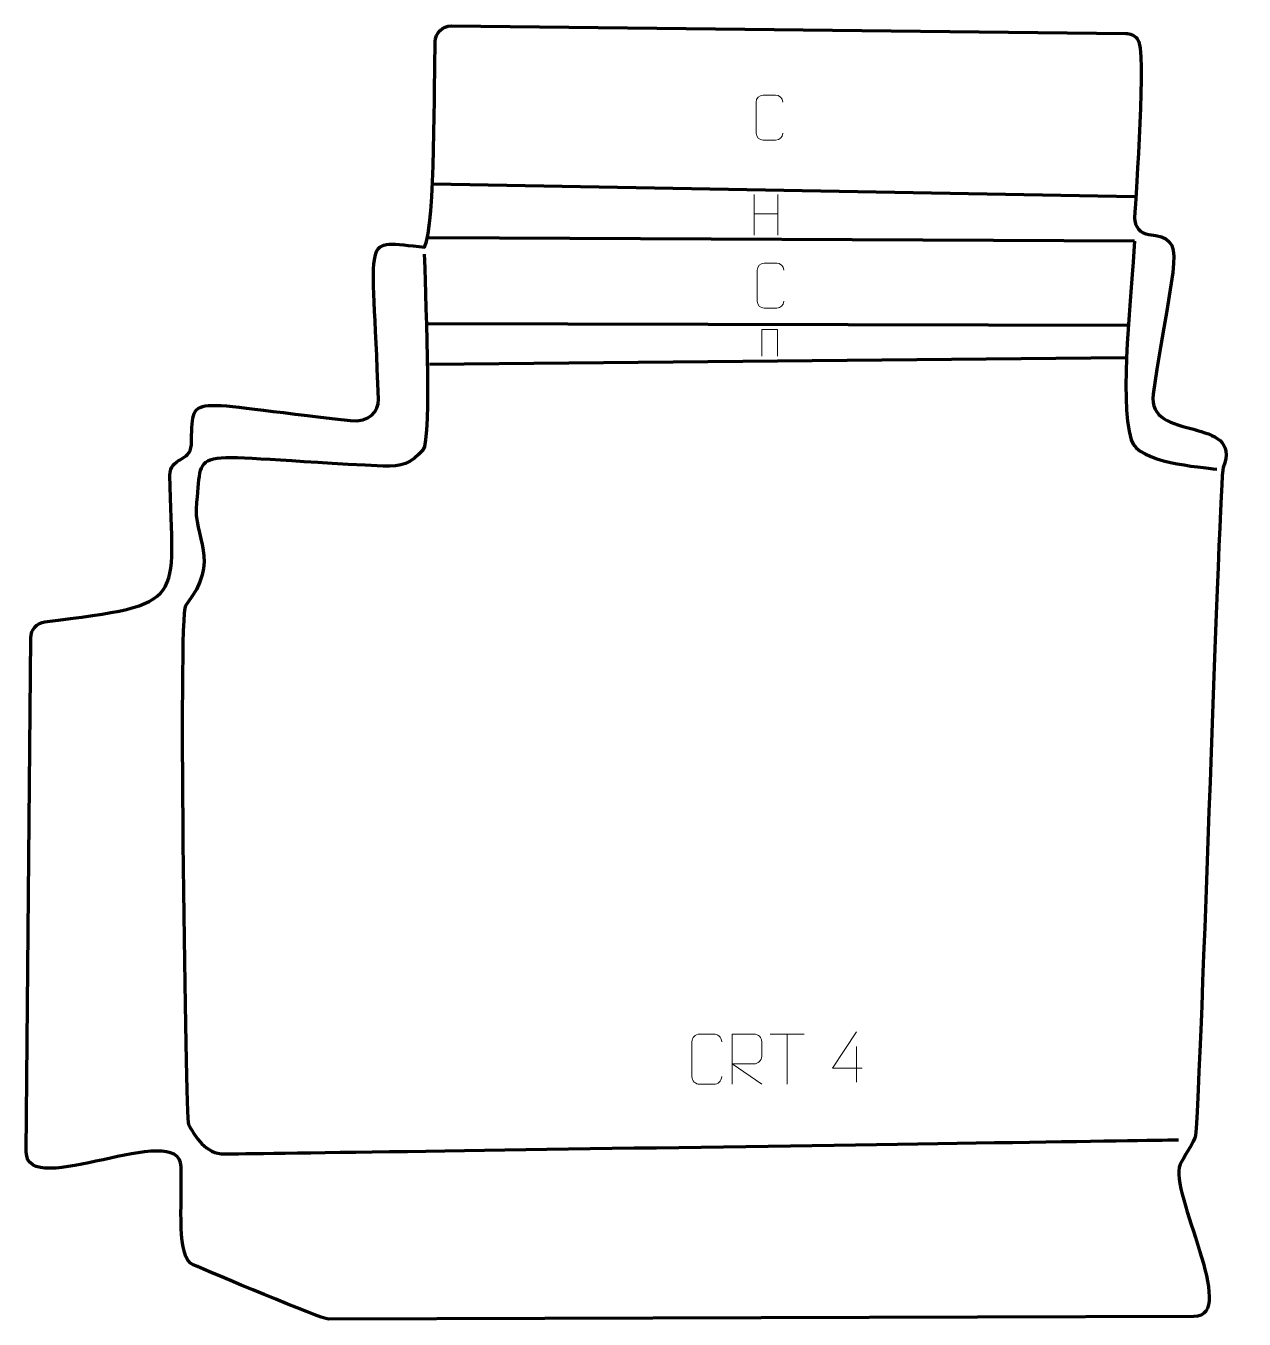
# Model space of a CAD drawing. Header units: millimetres. Extents: x 1080 to 1687, y 196 to 839.
import ezdxf

# ---------------------------------------------------------------- set-up
doc = ezdxf.new("R2010")
doc.units = ezdxf.units.MM
doc.header["$MEASUREMENT"] = 0
doc.layers.add('layer 2', color=7, linetype='Continuous')

msp = doc.modelspace()

# ---------------------------------------------------------------- linework, layer by layer
at = {"layer": 'layer 2', "color": 242, "lineweight": 158}
msp.add_open_spline([(1632.042, 743.6917), (1632.5451, 755.6125), (1638.2148, 827.8523), (1633.3762, 832.9563), (1633.3762, 832.9563), (1631.8306, 834.5866), (1629.9064, 835.4268), (1627.66, 835.4519), (1627.66, 835.4519), (1627.66, 835.4519), (1292.0816, 839.211), (1292.0816, 839.211), (1292.0816, 839.211), (1287.7272, 839.2597), (1284.1243, 835.8007), (1283.9955, 831.4481), (1283.9955, 831.4481), (1283.4768, 813.9143), (1284.1444, 739.9976), (1278.7237, 729.1208), (1278.7237, 729.1208), (1246.2582, 732.1425), (1253.053, 738.991), (1255.7116, 653.4807), (1255.7116, 653.4807), (1255.9014, 647.3761), (1251.4967, 641.7715), (1241.5987, 642.8514), (1241.5987, 642.8514), (1157.9639, 651.9763), (1163.7391, 657.5599), (1162.6404, 630.7955), (1162.6404, 630.7955), (1162.2821, 622.0683), (1151.8594, 624.6333), (1152.0169, 615.6198), (1152.0169, 615.6198), (1153.1327, 551.766), (1162.4825, 551.6671), (1089.8002, 542.6405), (1089.8002, 542.6405), (1085.7963, 542.1433), (1082.8224, 538.8071), (1082.7865, 534.7726), (1082.7865, 534.7726), (1082.7865, 534.7726), (1080.5122, 278.8349), (1080.5122, 278.8349), (1080.5122, 278.8349), (1080.2948, 254.3708), (1156.9989, 295.4522), (1157.5972, 271.4668), (1157.5972, 271.4668), (1158.0792, 252.1368), (1155.1758, 226.0536), (1163.5972, 222.599), (1163.5972, 222.599), (1171.7495, 219.2549), (1227.2488, 195.6293), (1230.9156, 195.6406), (1230.9156, 195.6406), (1230.9156, 195.6406), (1661.5294, 196.9648), (1661.5294, 196.9648), (1661.5294, 196.9648), (1684.077, 197.0342), (1648.8908, 258.9914), (1654.706, 272.5292), (1654.706, 272.5292), (1655.9134, 275.3402), (1662.1118, 284.4834), (1662.3449, 287.0493), (1662.3449, 287.0493), (1665.1486, 317.8946), (1674.1967, 614.672), (1676.1002, 619.4579), (1676.1002, 619.4579), (1686.5373, 645.6996), (1637.8531, 631.7293), (1641.3303, 655.9712), (1641.3303, 655.9712), (1651.3475, 725.8074), (1659.0836, 733.0581), (1639.1001, 735.4092), (1639.1001, 735.4092), (1634.9329, 735.8995), (1631.8651, 739.4994), (1632.042, 743.6917)], degree=3, knots=[0, 0, 0, 0, 0.04347826, 0.04347826, 0.04347826, 0.04347826, 0.08695652, 0.08695652, 0.08695652, 0.08695652, 0.13043478, 0.13043478, 0.13043478, 0.13043478, 0.17391304, 0.17391304, 0.17391304, 0.17391304, 0.2173913, 0.2173913, 0.2173913, 0.2173913, 0.26086957, 0.26086957, 0.26086957, 0.26086957, 0.30434783, 0.30434783, 0.30434783, 0.30434783, 0.34782609, 0.34782609, 0.34782609, 0.34782609, 0.39130435, 0.39130435, 0.39130435, 0.39130435, 0.43478261, 0.43478261, 0.43478261, 0.43478261, 0.47826087, 0.47826087, 0.47826087, 0.47826087, 0.52173913, 0.52173913, 0.52173913, 0.52173913, 0.56521739, 0.56521739, 0.56521739, 0.56521739, 0.60869565, 0.60869565, 0.60869565, 0.60869565, 0.65217391, 0.65217391, 0.65217391, 0.65217391, 0.69565217, 0.69565217, 0.69565217, 0.69565217, 0.73913043, 0.73913043, 0.73913043, 0.73913043, 0.7826087, 0.7826087, 0.7826087, 0.7826087, 0.82608696, 0.82608696, 0.82608696, 0.82608696, 0.86956522, 0.86956522, 0.86956522, 0.86956522, 0.91304348, 0.91304348, 0.91304348, 0.91304348, 1, 1, 1, 1], dxfattribs=at)
at = {"layer": 'layer 2', "color": 250, "lineweight": 9}
for points, knots in [([(1456.9634, 785.8287), (1456.8382, 783.7477), (1455.336, 782.4225), (1453.4123, 782.4128), (1453.4123, 782.4128), (1451.3237, 782.4131), (1449.2351, 782.4131), (1447.1468, 782.4128), (1447.1468, 782.4128), (1445.4226, 782.3184), (1443.6562, 784.0063), (1443.6662, 785.8131), (1443.6662, 785.8131), (1443.6666, 790.9813), (1443.6666, 796.149), (1443.6662, 801.3164), (1443.6662, 801.3164), (1443.67, 803.2315), (1445.2345, 804.7714), (1447.1624, 804.7593), (1447.1624, 804.7593), (1449.2454, 804.7593), (1451.3289, 804.7593), (1453.4123, 804.7593), (1453.4123, 804.7593), (1455.1558, 804.7911), (1456.9395, 803.4552), (1456.9634, 801.2718)], [0, 0, 0, 0, 0.125, 0.125, 0.125, 0.125, 0.25, 0.25, 0.25, 0.25, 0.375, 0.375, 0.375, 0.375, 0.5, 0.5, 0.5, 0.5, 0.625, 0.625, 0.625, 0.625, 0.75, 0.75, 0.75, 0.75, 1, 1, 1, 1]), ([(1457.4923, 702.2203), (1457.3671, 700.1393), (1455.8649, 698.8141), (1453.9412, 698.8044), (1453.9412, 698.8044), (1451.8526, 698.8047), (1449.764, 698.8047), (1447.6757, 698.8044), (1447.6757, 698.8044), (1445.9515, 698.71), (1444.1851, 700.3979), (1444.1951, 702.2047), (1444.1951, 702.2047), (1444.1955, 707.3729), (1444.1955, 712.5406), (1444.1951, 717.708), (1444.1951, 717.708), (1444.1989, 719.6231), (1445.7634, 721.163), (1447.6913, 721.1509), (1447.6913, 721.1509), (1449.7743, 721.1509), (1451.8578, 721.1509), (1453.9412, 721.1509), (1453.9412, 721.1509), (1455.6847, 721.1827), (1457.4684, 719.8468), (1457.4923, 717.6634)], [0, 0, 0, 0, 0.125, 0.125, 0.125, 0.125, 0.25, 0.25, 0.25, 0.25, 0.375, 0.375, 0.375, 0.375, 0.5, 0.5, 0.5, 0.5, 0.625, 0.625, 0.625, 0.625, 0.75, 0.75, 0.75, 0.75, 1, 1, 1, 1]), ([(1446.5628, 674.9489), (1446.5628, 674.9489), (1446.5628, 688.1246), (1446.5628, 688.1246), (1446.5628, 688.1246), (1446.5628, 688.1246), (1454.2962, 688.1246), (1454.2962, 688.1246), (1454.2962, 688.1246), (1454.2962, 688.1246), (1454.2962, 674.9489), (1454.2962, 674.9489)], [0, 0, 0, 0, 0.25, 0.25, 0.25, 0.25, 0.5, 0.5, 0.5, 0.5, 1, 1, 1, 1]), ([(1426.5512, 316.3412), (1426.4114, 314.0178), (1424.7342, 312.5382), (1422.5865, 312.5274), (1422.5865, 312.5274), (1420.2546, 312.5278), (1417.9227, 312.5278), (1415.5912, 312.5274), (1415.5912, 312.5274), (1413.6662, 312.422), (1411.6941, 314.3065), (1411.7053, 316.3238), (1411.7053, 316.3238), (1411.7057, 322.0939), (1411.7057, 327.8636), (1411.7053, 333.6329), (1411.7053, 333.6329), (1411.7095, 335.771), (1413.4562, 337.4902), (1415.6086, 337.4767), (1415.6086, 337.4767), (1417.9343, 337.4767), (1420.2604, 337.4767), (1422.5865, 337.4767), (1422.5865, 337.4767), (1424.5331, 337.5122), (1426.5245, 336.0207), (1426.5512, 333.5831)], [0, 0, 0, 0, 0.125, 0.125, 0.125, 0.125, 0.25, 0.25, 0.25, 0.25, 0.375, 0.375, 0.375, 0.375, 0.5, 0.5, 0.5, 0.5, 0.625, 0.625, 0.625, 0.625, 0.75, 0.75, 0.75, 0.75, 1, 1, 1, 1]), ([(1431.7961, 312.5235), (1431.7961, 312.5235), (1431.7961, 337.477), (1431.7961, 337.477), (1431.7961, 337.477), (1435.3909, 337.477), (1438.9864, 337.477), (1442.5816, 337.477), (1442.5816, 337.477), (1444.9069, 337.4393), (1446.4642, 335.9493), (1446.4601, 333.5829), (1446.4601, 333.5829), (1446.4597, 331.5474), (1446.4597, 328.488), (1446.4601, 326.452), (1446.4601, 326.452), (1446.4536, 324.5765), (1444.6413, 322.6347), (1442.6318, 322.6156), (1442.6318, 322.6156), (1442.6318, 322.6156), (1431.7961, 322.6156), (1431.7961, 322.6156), (1431.7961, 322.6156), (1431.7961, 322.6156), (1446.4508, 312.5235), (1446.4508, 312.5235)], [0, 0, 0, 0, 0.125, 0.125, 0.125, 0.125, 0.25, 0.25, 0.25, 0.25, 0.375, 0.375, 0.375, 0.375, 0.5, 0.5, 0.5, 0.5, 0.625, 0.625, 0.625, 0.625, 0.75, 0.75, 0.75, 0.75, 1, 1, 1, 1]), ([(1496.5392, 320.5125), (1496.5392, 320.5125), (1481.7175, 320.5125), (1481.7175, 320.5125), (1481.7175, 320.5125), (1481.7175, 320.5125), (1493.5951, 338.583), (1493.5951, 338.583)], [0, 0, 0, 0, 0.33333333, 0.33333333, 0.33333333, 0.33333333, 1, 1, 1, 1])]:
    msp.add_open_spline(points, degree=3, knots=knots, dxfattribs=at)
at = {"layer": 'layer 2', "color": 177, "lineweight": 158}
for points in [[(1632.2169, 754.1483), (1632.2169, 754.1483), (1282.8881, 760.4712), (1282.8881, 760.4712)], [(1632.0085, 732.1319), (1632.0085, 732.1319), (1280.8388, 733.7799), (1280.8388, 733.7799)], [(1629.098, 690.1913), (1629.098, 690.1913), (1280.1807, 691.0147), (1280.1807, 691.0147)], [(1627.4961, 674.0883), (1627.4961, 674.0883), (1281.226, 670.7039), (1281.226, 670.7039)]]:
    msp.add_open_spline(points, degree=3, dxfattribs=at)
at = {"layer": 'layer 2', "color": 250, "lineweight": 9}
for points in [[(1442.6418, 755.3102), (1442.6418, 755.3102), (1442.6418, 735.1641), (1442.6418, 735.1641)], [(1454.548, 755.3102), (1454.548, 755.3102), (1454.548, 735.021), (1454.548, 735.021)], [(1442.6576, 745.6492), (1442.6576, 745.6492), (1454.548, 745.6492), (1454.548, 745.6492)], [(1450.6346, 337.4535), (1450.6346, 337.4535), (1467.6218, 337.4535), (1467.6218, 337.4535)], [(1459.1284, 312.5235), (1459.1284, 312.5235), (1459.1284, 337.477), (1459.1284, 337.477)], [(1493.5951, 331.2736), (1493.5951, 331.2736), (1493.5951, 313.6089), (1493.5951, 313.6089)]]:
    msp.add_open_spline(points, degree=3, dxfattribs=at)
at = {"layer": 'layer 2', "color": 177, "lineweight": 158}
for points, knots in [([(1632.0085, 732.1319), (1630.709, 707.1856), (1624.064, 654.1842), (1630.3711, 633.2273), (1630.3711, 633.2273), (1633.8692, 621.6041), (1664.6009, 619.8262), (1672.9137, 618.6497)], [0, 0, 0, 0, 0.33333333, 0.33333333, 0.33333333, 0.33333333, 1, 1, 1, 1]), ([(1278.5718, 725.7139), (1278.7513, 713.0952), (1282.4158, 633.2939), (1277.8813, 628.1555), (1277.8813, 628.1555), (1272.0894, 621.5923), (1267.2625, 619.719), (1258.138, 620.1394), (1258.138, 620.1394), (1158.0008, 624.7519), (1168.6478, 631.537), (1165.1882, 602.0582), (1165.1882, 602.0582), (1163.0803, 584.0964), (1178.1856, 573.9729), (1159.706, 550.6305), (1159.706, 550.6305), (1155.924, 545.8533), (1159.958, 294.5214), (1161.1657, 292.5398), (1161.1657, 292.5398), (1163.7793, 288.2514), (1168.3581, 278.9326), (1177.5342, 277.8764), (1177.5342, 277.8764), (1179.2296, 277.6813), (1653.9506, 284.8613), (1653.9506, 284.8613)], [0, 0, 0, 0, 0.125, 0.125, 0.125, 0.125, 0.25, 0.25, 0.25, 0.25, 0.375, 0.375, 0.375, 0.375, 0.5, 0.5, 0.5, 0.5, 0.625, 0.625, 0.625, 0.625, 0.75, 0.75, 0.75, 0.75, 1, 1, 1, 1])]:
    msp.add_open_spline(points, degree=3, knots=knots, dxfattribs=at)

doc.saveas('drawing.dxf')
